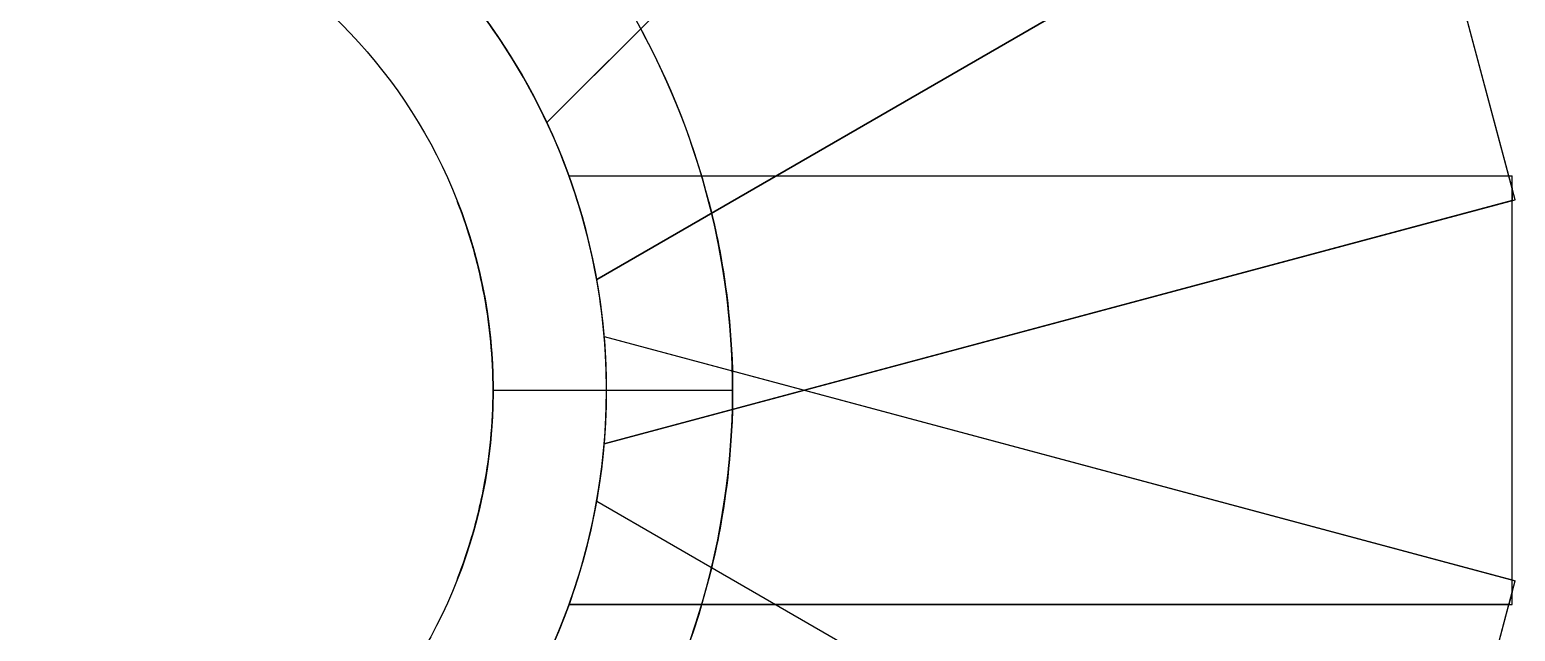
# Model space of a CAD drawing. Header units: millimetres. Extents: x -12.2 to 12.2, y -12.2 to 12.2.
# Drawn here: x 0.43 to 12.21, y -1.91 to 2.86 of the extents above; entities that cross this region are included whole.
import ezdxf

# ---------------------------------------------------------------- set-up
doc = ezdxf.new("R2010")
doc.units = ezdxf.units.MM
doc.layers.add('Part', color=7, linetype='CONTINUOUS')

msp = doc.modelspace()

# ---------------------------------------------------------------- linework, layer by layer
at = {"layer": 'Part'}
for p, q in [((4.527, 2.123, 94.25), (9.816, 7.412, 94.25)), ((4.527, 2.123, 94.25), (9.816, 7.412, 94.25)), ((4.527, 2.123, 22.25), (9.816, 7.412, 22.25)), ((4.527, 2.123, 22.25), (9.816, 7.412, 22.25)), ((4.527, 2.123, 40.25), (9.816, 7.412, 40.25)), ((4.527, 2.123, 40.25), (9.816, 7.412, 40.25)), ((4.527, 2.123, 58.25), (9.816, 7.412, 58.25)), ((4.527, 2.123, 58.25), (9.816, 7.412, 58.25)), ((4.527, 2.123, 76.25), (9.816, 7.412, 76.25)), ((4.527, 2.123, 76.25), (9.816, 7.412, 76.25)), ((9.798, 7.394, 93.5), (4.527, 2.123, 93.5)), ((9.798, 7.394, 93.5), (4.527, 2.123, 93.5)), ((9.798, 7.394, 21.5), (4.527, 2.123, 21.5)), ((9.798, 7.394, 21.5), (4.527, 2.123, 21.5)), ((9.798, 7.394, 39.5), (4.527, 2.123, 39.5)), ((9.798, 7.394, 39.5), (4.527, 2.123, 39.5)), ((9.798, 7.394, 57.5), (4.527, 2.123, 57.5)), ((9.798, 7.394, 57.5), (4.527, 2.123, 57.5)), ((9.798, 7.394, 75.5), (4.527, 2.123, 75.5)), ((9.798, 7.394, 75.5), (4.527, 2.123, 75.5)), ((9.798, 7.394, 3.5), (4.527, 2.123, 3.5)), ((9.798, 7.394, 3.5), (4.527, 2.123, 3.5)), ((12.156, 1.7, 90.75), (11.327, 4.795, 90.75)), ((12.156, 1.7, 90.75), (11.327, 4.795, 90.75)), ((12.156, 1.7, 72.75), (11.327, 4.795, 72.75)), ((12.156, 1.7, 54.75), (11.327, 4.795, 54.75)), ((12.156, 1.7, 36.75), (11.327, 4.795, 36.75)), ((12.156, 1.7, 18.75), (11.327, 4.795, 18.75)), ((12.156, 1.7, 72.75), (11.327, 4.795, 72.75)), ((12.156, 1.7, 54.75), (11.327, 4.795, 54.75)), ((12.156, 1.7, 36.75), (11.327, 4.795, 36.75)), ((12.156, 1.7, 18.75), (11.327, 4.795, 18.75)), ((12.156, 1.7, 0.75), (11.327, 4.795, 0.75)), ((12.156, 1.7, 0.75), (11.327, 4.795, 0.75)), ((4.922, 0.879, 93.5), (11.4, 4.619, 93.5)), ((4.922, 0.879, 93.5), (11.4, 4.619, 93.5)), ((4.922, 0.879, 21.5), (11.4, 4.619, 21.5)), ((4.922, 0.879, 21.5), (11.4, 4.619, 21.5)), ((4.922, 0.879, 39.5), (11.4, 4.619, 39.5)), ((4.922, 0.879, 39.5), (11.4, 4.619, 39.5)), ((4.922, 0.879, 57.5), (11.4, 4.619, 57.5)), ((4.922, 0.879, 57.5), (11.4, 4.619, 57.5)), ((4.922, 0.879, 75.5), (11.4, 4.619, 75.5)), ((4.922, 0.879, 75.5), (11.4, 4.619, 75.5)), ((4.922, 0.879, 3.5), (11.4, 4.619, 3.5)), ((4.922, 0.879, 3.5), (11.4, 4.619, 3.5)), ((11.378, 4.606, 92.75), (4.922, 0.879, 92.75)), ((11.378, 4.606, 92.75), (4.922, 0.879, 92.75)), ((11.378, 4.606, 20.75), (4.922, 0.879, 20.75)), ((11.378, 4.606, 20.75), (4.922, 0.879, 20.75)), ((11.378, 4.606, 38.75), (4.922, 0.879, 38.75)), ((11.378, 4.606, 38.75), (4.922, 0.879, 38.75)), ((11.378, 4.606, 56.75), (4.922, 0.879, 56.75)), ((11.378, 4.606, 56.75), (4.922, 0.879, 56.75)), ((11.378, 4.606, 74.75), (4.922, 0.879, 74.75)), ((11.378, 4.606, 74.75), (4.922, 0.879, 74.75)), ((11.378, 4.606, 2.75), (4.922, 0.879, 2.75)), ((11.378, 4.606, 2.75), (4.922, 0.879, 2.75)), ((12.207, 1.511, 92.75), (11.378, 4.606, 92.75)), ((12.207, 1.511, 92.75), (11.378, 4.606, 92.75)), ((12.207, 1.511, 20.75), (11.378, 4.606, 20.75)), ((12.207, 1.511, 38.75), (11.378, 4.606, 38.75)), ((12.207, 1.511, 56.75), (11.378, 4.606, 56.75)), ((12.207, 1.511, 74.75), (11.378, 4.606, 74.75)), ((12.207, 1.511, 74.75), (11.378, 4.606, 74.75)), ((12.207, 1.511, 56.75), (11.378, 4.606, 56.75)), ((12.207, 1.511, 38.75), (11.378, 4.606, 38.75)), ((12.207, 1.511, 20.75), (11.378, 4.606, 20.75)), ((12.207, 1.511, 2.75), (11.378, 4.606, 2.75)), ((12.207, 1.511, 2.75), (11.378, 4.606, 2.75)), ((5.271, 2.867, 4), (4.527, 2.123, 4)), ((5.271, 2.867, 4), (4.527, 2.123, 4)), ((4.527, 2.123, 93.5), (4.527, 2.123, 94.25)), ((4.527, 2.123, 21.5), (4.527, 2.123, 22.25)), ((4.527, 2.123, 39.5), (4.527, 2.123, 40.25)), ((4.527, 2.123, 57.5), (4.527, 2.123, 58.25)), ((4.527, 2.123, 75.5), (4.527, 2.123, 76.25)), ((4.527, 2.123, 93.5), (4.527, 2.123, 94.25)), ((4.527, 2.123, 21.5), (4.527, 2.123, 22.25)), ((4.527, 2.123, 39.5), (4.527, 2.123, 40.25)), ((4.527, 2.123, 57.5), (4.527, 2.123, 58.25)), ((4.527, 2.123, 75.5), (4.527, 2.123, 76.25)), ((4.527, 2.123, 3.5), (4.527, 2.123, 4)), ((4.527, 2.123, 3.5), (4.527, 2.123, 4)), ((4.702, 1.7, 90), (4.702, 1.7, 90.75)), ((4.702, 1.7, 72), (4.702, 1.7, 72.75)), ((4.702, 1.7, 54), (4.702, 1.7, 54.75)), ((4.702, 1.7, 36), (4.702, 1.7, 36.75)), ((4.702, 1.7, 18), (4.702, 1.7, 18.75)), ((4.702, 1.7, 90.75), (12.156, 1.7, 90.75)), ((4.702, 1.7, 90), (12.182, 1.7, 90)), ((4.702, 1.7, 90.75), (12.156, 1.7, 90.75)), ((4.702, 1.7, 90), (4.702, 1.7, 90.75)), ((4.702, 1.7, 90), (12.182, 1.7, 90)), ((4.702, 1.7, 72.75), (12.156, 1.7, 72.75)), ((4.702, 1.7, 72), (12.182, 1.7, 72)), ((4.702, 1.7, 72.75), (12.156, 1.7, 72.75)), ((4.702, 1.7, 72), (4.702, 1.7, 72.75)), ((4.702, 1.7, 72), (12.182, 1.7, 72)), ((4.702, 1.7, 54.75), (12.156, 1.7, 54.75)), ((4.702, 1.7, 54), (12.182, 1.7, 54)), ((4.702, 1.7, 54.75), (12.156, 1.7, 54.75)), ((4.702, 1.7, 54), (4.702, 1.7, 54.75)), ((4.702, 1.7, 54), (12.182, 1.7, 54)), ((4.702, 1.7, 36.75), (12.156, 1.7, 36.75)), ((4.702, 1.7, 36), (12.182, 1.7, 36)), ((4.702, 1.7, 36.75), (12.156, 1.7, 36.75)), ((4.702, 1.7, 36), (4.702, 1.7, 36.75)), ((4.702, 1.7, 36), (12.182, 1.7, 36)), ((4.702, 1.7, 18.75), (12.156, 1.7, 18.75)), ((4.702, 1.7, 18), (12.182, 1.7, 18)), ((4.702, 1.7, 18.75), (12.156, 1.7, 18.75)), ((4.702, 1.7, 18), (4.702, 1.7, 18.75)), ((4.702, 1.7, 18), (12.182, 1.7, 18)), ((4.702, 1.7), (12.182, 1.7)), ((4.702, 1.7), (4.702, 1.7, 0.75)), ((4.702, 1.7), (12.182, 1.7)), ((4.702, 1.7, 0.75), (12.156, 1.7, 0.75)), ((4.702, 1.7), (4.702, 1.7, 0.75)), ((4.702, 1.7, 0.75), (12.156, 1.7, 0.75)), ((12.156, 1.7, 92), (12.156, 1.7, 90.75)), ((12.182, 1.604, 92), (12.156, 1.7, 92)), ((12.156, 1.7, 92), (12.182, 1.7, 92)), ((12.156, 1.7, 92), (12.156, 1.7, 90.75)), ((12.156, 1.7, 74), (12.182, 1.7, 74)), ((12.156, 1.7, 74), (12.156, 1.7, 72.75)), ((12.156, 1.7, 56), (12.182, 1.7, 56)), ((12.156, 1.7, 56), (12.156, 1.7, 54.75)), ((12.156, 1.7, 38), (12.182, 1.7, 38)), ((12.156, 1.7, 38), (12.156, 1.7, 36.75)), ((12.156, 1.7, 20), (12.182, 1.7, 20)), ((12.156, 1.7, 20), (12.156, 1.7, 18.75)), ((12.182, 1.604, 92), (12.156, 1.7, 92)), ((12.156, 1.7, 92), (12.182, 1.7, 92)), ((12.156, 1.7, 74), (12.156, 1.7, 72.75)), ((12.182, 1.604, 74), (12.156, 1.7, 74)), ((12.182, 1.604, 74), (12.156, 1.7, 74)), ((12.156, 1.7, 74), (12.182, 1.7, 74)), ((12.156, 1.7, 56), (12.156, 1.7, 54.75)), ((12.182, 1.604, 56), (12.156, 1.7, 56)), ((12.182, 1.604, 56), (12.156, 1.7, 56)), ((12.156, 1.7, 56), (12.182, 1.7, 56)), ((12.156, 1.7, 38), (12.156, 1.7, 36.75)), ((12.182, 1.604, 38), (12.156, 1.7, 38)), ((12.182, 1.604, 38), (12.156, 1.7, 38)), ((12.156, 1.7, 38), (12.182, 1.7, 38)), ((12.156, 1.7, 20), (12.156, 1.7, 18.75)), ((12.182, 1.604, 20), (12.156, 1.7, 20)), ((12.182, 1.604, 20), (12.156, 1.7, 20)), ((12.156, 1.7, 20), (12.182, 1.7, 20)), ((12.156, 1.7, 2), (12.182, 1.7, 2)), ((12.156, 1.7, 2), (12.156, 1.7, 0.75)), ((12.182, 1.604, 2), (12.156, 1.7, 2)), ((12.156, 1.7, 2), (12.182, 1.7, 2)), ((12.156, 1.7, 2), (12.156, 1.7, 0.75)), ((12.182, 1.604, 2), (12.156, 1.7, 2)), ((12.182, 1.7, 90), (12.182, 1.7, 92)), ((12.182, -1.504, 90), (12.182, 1.7, 90)), ((12.182, 1.7, 72), (12.182, 1.7, 74)), ((12.182, -1.504, 72), (12.182, 1.7, 72)), ((12.182, 1.7, 54), (12.182, 1.7, 56)), ((12.182, -1.504, 54), (12.182, 1.7, 54)), ((12.182, 1.7, 36), (12.182, 1.7, 38)), ((12.182, -1.504, 36), (12.182, 1.7, 36)), ((12.182, 1.7, 18), (12.182, 1.7, 20)), ((12.182, -1.504, 18), (12.182, 1.7, 18)), ((12.182, 1.604, 92), (12.182, 1.7, 92)), ((12.182, 1.604, 92), (12.182, 1.7, 92)), ((12.182, 1.7, 90), (12.182, 1.7, 92)), ((12.182, -1.504, 90), (12.182, 1.7, 90)), ((12.182, 1.604, 74), (12.182, 1.7, 74)), ((12.182, 1.7, 72), (12.182, 1.7, 74)), ((12.182, -1.504, 72), (12.182, 1.7, 72)), ((12.182, 1.604, 74), (12.182, 1.7, 74)), ((12.182, 1.604, 56), (12.182, 1.7, 56)), ((12.182, 1.7, 54), (12.182, 1.7, 56)), ((12.182, -1.504, 54), (12.182, 1.7, 54)), ((12.182, 1.604, 56), (12.182, 1.7, 56)), ((12.182, 1.604, 38), (12.182, 1.7, 38)), ((12.182, 1.7, 36), (12.182, 1.7, 38)), ((12.182, -1.504, 36), (12.182, 1.7, 36)), ((12.182, 1.604, 38), (12.182, 1.7, 38)), ((12.182, 1.604, 20), (12.182, 1.7, 20)), ((12.182, 1.7, 18), (12.182, 1.7, 20)), ((12.182, -1.504, 18), (12.182, 1.7, 18)), ((12.182, 1.604, 20), (12.182, 1.7, 20)), ((12.182, -1.7), (12.182, 1.7)), ((12.182, 1.7), (12.182, 1.7, 2)), ((12.182, 1.604, 2), (12.182, 1.7, 2)), ((12.182, 1.7), (12.182, 1.7, 2)), ((12.182, -1.7), (12.182, 1.7)), ((12.182, 1.604, 2), (12.182, 1.7, 2)), ((12.182, 1.604, 90.75), (12.182, 1.604, 92)), ((12.207, 1.511, 90.75), (12.182, 1.604, 90.75)), ((12.182, 1.604, 90.75), (12.182, 1.504, 90.75)), ((12.182, 1.604, 90.75), (12.182, 1.604, 92)), ((12.182, 1.604, 90.75), (12.182, 1.504, 90.75)), ((12.207, 1.511, 90.75), (12.182, 1.604, 90.75)), ((12.182, 1.604, 72.75), (12.182, 1.604, 74)), ((12.207, 1.511, 72.75), (12.182, 1.604, 72.75)), ((12.182, 1.604, 72.75), (12.182, 1.504, 72.75)), ((12.182, 1.604, 72.75), (12.182, 1.604, 74)), ((12.182, 1.604, 54.75), (12.182, 1.604, 56)), ((12.207, 1.511, 54.75), (12.182, 1.604, 54.75)), ((12.182, 1.604, 54.75), (12.182, 1.504, 54.75)), ((12.182, 1.604, 54.75), (12.182, 1.604, 56)), ((12.182, 1.604, 36.75), (12.182, 1.604, 38)), ((12.207, 1.511, 36.75), (12.182, 1.604, 36.75)), ((12.182, 1.604, 36.75), (12.182, 1.504, 36.75)), ((12.182, 1.604, 36.75), (12.182, 1.604, 38)), ((12.182, 1.604, 18.75), (12.182, 1.604, 20)), ((12.207, 1.511, 18.75), (12.182, 1.604, 18.75)), ((12.182, 1.604, 18.75), (12.182, 1.504, 18.75)), ((12.182, 1.604, 18.75), (12.182, 1.604, 20)), ((12.182, 1.604, 18.75), (12.182, 1.504, 18.75)), ((12.207, 1.511, 18.75), (12.182, 1.604, 18.75)), ((12.182, 1.604, 36.75), (12.182, 1.504, 36.75)), ((12.207, 1.511, 36.75), (12.182, 1.604, 36.75)), ((12.182, 1.604, 54.75), (12.182, 1.504, 54.75)), ((12.207, 1.511, 54.75), (12.182, 1.604, 54.75)), ((12.182, 1.604, 72.75), (12.182, 1.504, 72.75)), ((12.207, 1.511, 72.75), (12.182, 1.604, 72.75)), ((12.182, 1.604, 0.75), (12.182, 1.504, 0.75)), ((12.182, 1.604, 0.75), (12.182, 1.604, 2)), ((12.182, 1.604, 0.75), (12.182, 1.604, 2)), ((12.207, 1.511, 0.75), (12.182, 1.604, 0.75)), ((12.182, 1.604, 0.75), (12.182, 1.504, 0.75)), ((12.207, 1.511, 0.75), (12.182, 1.604, 0.75)), ((4.982, -0.425, 92.75), (12.207, 1.511, 92.75)), ((4.982, -0.425, 92.75), (12.207, 1.511, 92.75)), ((4.982, -0.425, 20.75), (12.207, 1.511, 20.75)), ((4.982, -0.425, 20.75), (12.207, 1.511, 20.75)), ((4.982, -0.425, 38.75), (12.207, 1.511, 38.75)), ((4.982, -0.425, 38.75), (12.207, 1.511, 38.75)), ((4.982, -0.425, 56.75), (12.207, 1.511, 56.75)), ((4.982, -0.425, 56.75), (12.207, 1.511, 56.75)), ((4.982, -0.425, 74.75), (12.207, 1.511, 74.75)), ((4.982, -0.425, 74.75), (12.207, 1.511, 74.75)), ((4.982, -0.425, 2.75), (12.207, 1.511, 2.75)), ((4.982, -0.425, 2.75), (12.207, 1.511, 2.75)), ((12.182, 1.504, 92), (4.982, -0.425, 92)), ((12.182, 1.504, 20), (4.982, -0.425, 20)), ((12.182, 1.504, 20), (4.982, -0.425, 20)), ((12.182, 1.504, 38), (4.982, -0.425, 38)), ((12.182, 1.504, 38), (4.982, -0.425, 38)), ((12.182, 1.504, 56), (4.982, -0.425, 56)), ((12.182, 1.504, 56), (4.982, -0.425, 56)), ((12.182, 1.504, 74), (4.982, -0.425, 74)), ((12.182, 1.504, 74), (4.982, -0.425, 74)), ((12.182, 1.504, 92), (4.982, -0.425, 92)), ((12.182, 1.504, 2), (4.982, -0.425, 2)), ((12.182, 1.504, 2), (4.982, -0.425, 2)), ((12.182, 1.504, 90.75), (12.207, 1.511, 90.75)), ((12.182, 1.504, 18.75), (12.207, 1.511, 18.75)), ((12.182, 1.504, 36.75), (12.207, 1.511, 36.75)), ((12.182, 1.504, 54.75), (12.207, 1.511, 54.75)), ((12.182, 1.504, 72.75), (12.207, 1.511, 72.75)), ((12.182, 1.504, 90.75), (12.207, 1.511, 90.75)), ((12.182, 1.504, 18.75), (12.207, 1.511, 18.75)), ((12.182, 1.504, 36.75), (12.207, 1.511, 36.75)), ((12.182, 1.504, 54.75), (12.207, 1.511, 54.75)), ((12.182, 1.504, 72.75), (12.207, 1.511, 72.75)), ((12.182, 1.504, 0.75), (12.207, 1.511, 0.75)), ((12.182, 1.504, 0.75), (12.207, 1.511, 0.75)), ((12.182, 1.504, 90.75), (12.182, 1.504, 92)), ((12.182, -1.7, 20), (12.182, 1.504, 20)), ((12.182, 1.504, 18.75), (12.182, 1.504, 20)), ((12.182, -1.7, 38), (12.182, 1.504, 38)), ((12.182, 1.504, 36.75), (12.182, 1.504, 38)), ((12.182, -1.7, 56), (12.182, 1.504, 56)), ((12.182, 1.504, 54.75), (12.182, 1.504, 56)), ((12.182, -1.7, 74), (12.182, 1.504, 74)), ((12.182, 1.504, 72.75), (12.182, 1.504, 74)), ((12.182, -1.7, 92), (12.182, 1.504, 92)), ((12.182, -1.7, 92), (12.182, 1.504, 92)), ((12.182, 1.504, 90.75), (12.182, 1.504, 92)), ((12.182, -1.7, 74), (12.182, 1.504, 74)), ((12.182, 1.504, 72.75), (12.182, 1.504, 74)), ((12.182, -1.7, 56), (12.182, 1.504, 56)), ((12.182, 1.504, 54.75), (12.182, 1.504, 56)), ((12.182, -1.7, 38), (12.182, 1.504, 38)), ((12.182, 1.504, 36.75), (12.182, 1.504, 38)), ((12.182, -1.7, 20), (12.182, 1.504, 20)), ((12.182, 1.504, 18.75), (12.182, 1.504, 20)), ((12.182, -1.7, 2), (12.182, 1.504, 2)), ((12.182, 1.504, 0.75), (12.182, 1.504, 2)), ((12.182, -1.7, 2), (12.182, 1.504, 2)), ((12.182, 1.504, 0.75), (12.182, 1.504, 2)), ((12.207, 1.511, 90.75), (12.207, 1.511, 92.75)), ((12.207, 1.511, 90.75), (12.207, 1.511, 92.75)), ((12.207, 1.511, 18.75), (12.207, 1.511, 20.75)), ((12.207, 1.511, 36.75), (12.207, 1.511, 38.75)), ((12.207, 1.511, 54.75), (12.207, 1.511, 56.75)), ((12.207, 1.511, 72.75), (12.207, 1.511, 74.75)), ((12.207, 1.511, 72.75), (12.207, 1.511, 74.75)), ((12.207, 1.511, 54.75), (12.207, 1.511, 56.75)), ((12.207, 1.511, 36.75), (12.207, 1.511, 38.75)), ((12.207, 1.511, 18.75), (12.207, 1.511, 20.75)), ((12.207, 1.511, 0.75), (12.207, 1.511, 2.75)), ((12.207, 1.511, 0.75), (12.207, 1.511, 2.75)), ((4.922, 0.879, 92.75), (4.922, 0.879, 93.5)), ((4.922, 0.879, 20.75), (4.922, 0.879, 21.5)), ((4.922, 0.879, 38.75), (4.922, 0.879, 39.5)), ((4.922, 0.879, 56.75), (4.922, 0.879, 57.5)), ((4.922, 0.879, 74.75), (4.922, 0.879, 75.5)), ((4.922, 0.879, 92.75), (4.922, 0.879, 93.5)), ((4.922, 0.879, 20.75), (4.922, 0.879, 21.5)), ((4.922, 0.879, 38.75), (4.922, 0.879, 39.5)), ((4.922, 0.879, 56.75), (4.922, 0.879, 57.5)), ((4.922, 0.879, 74.75), (4.922, 0.879, 75.5)), ((4.922, 0.879, 2.75), (4.922, 0.879, 3.5)), ((4.922, 0.879, 2.75), (4.922, 0.879, 3.5)), ((4.982, 0.425, 89.25), (4.982, 0.425, 90)), ((4.982, 0.425, 71.25), (4.982, 0.425, 72)), ((4.982, 0.425, 53.25), (4.982, 0.425, 54)), ((4.982, 0.425, 35.25), (4.982, 0.425, 36)), ((4.982, 0.425, 17.25), (4.982, 0.425, 18)), ((4.982, 0.425, 90), (12.182, -1.504, 90)), ((4.982, 0.425, 89.25), (12.207, -1.511, 89.25)), ((4.982, 0.425, 90), (12.182, -1.504, 90)), ((4.982, 0.425, 89.25), (4.982, 0.425, 90)), ((4.982, 0.425, 89.25), (12.207, -1.511, 89.25)), ((4.982, 0.425, 72), (12.182, -1.504, 72)), ((4.982, 0.425, 71.25), (12.207, -1.511, 71.25)), ((4.982, 0.425, 72), (12.182, -1.504, 72)), ((4.982, 0.425, 71.25), (4.982, 0.425, 72)), ((4.982, 0.425, 71.25), (12.207, -1.511, 71.25)), ((4.982, 0.425, 54), (12.182, -1.504, 54)), ((4.982, 0.425, 53.25), (12.207, -1.511, 53.25)), ((4.982, 0.425, 54), (12.182, -1.504, 54)), ((4.982, 0.425, 53.25), (4.982, 0.425, 54)), ((4.982, 0.425, 53.25), (12.207, -1.511, 53.25)), ((4.982, 0.425, 36), (12.182, -1.504, 36)), ((4.982, 0.425, 35.25), (12.207, -1.511, 35.25)), ((4.982, 0.425, 36), (12.182, -1.504, 36)), ((4.982, 0.425, 35.25), (4.982, 0.425, 36)), ((4.982, 0.425, 35.25), (12.207, -1.511, 35.25)), ((4.982, 0.425, 18), (12.182, -1.504, 18)), ((4.982, 0.425, 17.25), (12.207, -1.511, 17.25)), ((4.982, 0.425, 18), (12.182, -1.504, 18)), ((4.982, 0.425, 17.25), (4.982, 0.425, 18)), ((4.982, 0.425, 17.25), (12.207, -1.511, 17.25)), ((4.1, 0, 9.5), (6, 0, 9.5)), ((4.1, 0, 9.5), (6, 0, 9.5)), ((4.982, -0.425, 20), (4.982, -0.425, 20.75)), ((4.982, -0.425, 38), (4.982, -0.425, 38.75)), ((4.982, -0.425, 56), (4.982, -0.425, 56.75)), ((4.982, -0.425, 74), (4.982, -0.425, 74.75)), ((4.982, -0.425, 92), (4.982, -0.425, 92.75)), ((4.982, -0.425, 92), (4.982, -0.425, 92.75)), ((4.982, -0.425, 20), (4.982, -0.425, 20.75)), ((4.982, -0.425, 38), (4.982, -0.425, 38.75)), ((4.982, -0.425, 56), (4.982, -0.425, 56.75)), ((4.982, -0.425, 74), (4.982, -0.425, 74.75)), ((4.982, -0.425, 2), (4.982, -0.425, 2.75)), ((4.982, -0.425, 2), (4.982, -0.425, 2.75)), ((4.922, -0.879, 88.5), (4.922, -0.879, 89.25)), ((4.922, -0.879, 70.5), (4.922, -0.879, 71.25)), ((4.922, -0.879, 52.5), (4.922, -0.879, 53.25)), ((4.922, -0.879, 34.5), (4.922, -0.879, 35.25)), ((4.922, -0.879, 16.5), (4.922, -0.879, 17.25)), ((4.922, -0.879, 89.25), (11.378, -4.606, 89.25)), ((4.922, -0.879, 88.5), (11.4, -4.619, 88.5)), ((4.922, -0.879, 89.25), (11.378, -4.606, 89.25)), ((4.922, -0.879, 88.5), (4.922, -0.879, 89.25)), ((4.922, -0.879, 88.5), (11.4, -4.619, 88.5)), ((4.922, -0.879, 71.25), (11.378, -4.606, 71.25)), ((4.922, -0.879, 70.5), (11.4, -4.619, 70.5)), ((4.922, -0.879, 71.25), (11.378, -4.606, 71.25)), ((4.922, -0.879, 70.5), (4.922, -0.879, 71.25)), ((4.922, -0.879, 70.5), (11.4, -4.619, 70.5)), ((4.922, -0.879, 53.25), (11.378, -4.606, 53.25)), ((4.922, -0.879, 52.5), (11.4, -4.619, 52.5)), ((4.922, -0.879, 53.25), (11.378, -4.606, 53.25)), ((4.922, -0.879, 52.5), (4.922, -0.879, 53.25)), ((4.922, -0.879, 52.5), (11.4, -4.619, 52.5)), ((4.922, -0.879, 35.25), (11.378, -4.606, 35.25)), ((4.922, -0.879, 34.5), (11.4, -4.619, 34.5)), ((4.922, -0.879, 35.25), (11.378, -4.606, 35.25)), ((4.922, -0.879, 34.5), (4.922, -0.879, 35.25)), ((4.922, -0.879, 34.5), (11.4, -4.619, 34.5)), ((4.922, -0.879, 17.25), (11.378, -4.606, 17.25)), ((4.922, -0.879, 16.5), (11.4, -4.619, 16.5)), ((4.922, -0.879, 17.25), (11.378, -4.606, 17.25)), ((4.922, -0.879, 16.5), (4.922, -0.879, 17.25)), ((4.922, -0.879, 16.5), (11.4, -4.619, 16.5)), ((11.378, -4.606, 89.25), (12.207, -1.511, 89.25)), ((11.378, -4.606, 71.25), (12.207, -1.511, 71.25)), ((11.378, -4.606, 53.25), (12.207, -1.511, 53.25)), ((11.378, -4.606, 35.25), (12.207, -1.511, 35.25)), ((11.378, -4.606, 17.25), (12.207, -1.511, 17.25)), ((11.378, -4.606, 89.25), (12.207, -1.511, 89.25)), ((11.378, -4.606, 71.25), (12.207, -1.511, 71.25)), ((11.378, -4.606, 53.25), (12.207, -1.511, 53.25)), ((11.378, -4.606, 35.25), (12.207, -1.511, 35.25)), ((11.378, -4.606, 17.25), (12.207, -1.511, 17.25)), ((12.182, -1.504, 91.25), (12.207, -1.511, 91.25)), ((12.182, -1.504, 91.25), (12.182, -1.504, 90)), ((12.182, -1.504, 73.25), (12.207, -1.511, 73.25)), ((12.182, -1.504, 73.25), (12.182, -1.504, 72)), ((12.182, -1.504, 55.25), (12.207, -1.511, 55.25)), ((12.182, -1.504, 55.25), (12.182, -1.504, 54)), ((12.182, -1.504, 37.25), (12.207, -1.511, 37.25)), ((12.182, -1.504, 37.25), (12.182, -1.504, 36)), ((12.182, -1.504, 19.25), (12.207, -1.511, 19.25)), ((12.182, -1.504, 19.25), (12.182, -1.504, 18)), ((12.182, -1.504, 91.25), (12.182, -1.504, 90)), ((12.182, -1.604, 91.25), (12.182, -1.504, 91.25)), ((12.182, -1.604, 91.25), (12.182, -1.504, 91.25)), ((12.182, -1.504, 91.25), (12.207, -1.511, 91.25)), ((12.182, -1.504, 73.25), (12.182, -1.504, 72)), ((12.182, -1.604, 73.25), (12.182, -1.504, 73.25)), ((12.182, -1.604, 73.25), (12.182, -1.504, 73.25)), ((12.182, -1.504, 73.25), (12.207, -1.511, 73.25)), ((12.182, -1.504, 55.25), (12.182, -1.504, 54)), ((12.182, -1.604, 55.25), (12.182, -1.504, 55.25)), ((12.182, -1.604, 55.25), (12.182, -1.504, 55.25)), ((12.182, -1.504, 55.25), (12.207, -1.511, 55.25)), ((12.182, -1.504, 37.25), (12.182, -1.504, 36)), ((12.182, -1.604, 37.25), (12.182, -1.504, 37.25)), ((12.182, -1.604, 37.25), (12.182, -1.504, 37.25)), ((12.182, -1.504, 37.25), (12.207, -1.511, 37.25)), ((12.182, -1.504, 19.25), (12.182, -1.504, 18)), ((12.182, -1.604, 19.25), (12.182, -1.504, 19.25)), ((12.182, -1.604, 19.25), (12.182, -1.504, 19.25)), ((12.182, -1.504, 19.25), (12.207, -1.511, 19.25)), ((12.182, -1.604, 91.25), (12.207, -1.511, 91.25)), ((12.182, -1.604, 91.25), (12.207, -1.511, 91.25)), ((12.182, -1.604, 73.25), (12.207, -1.511, 73.25)), ((12.182, -1.604, 73.25), (12.207, -1.511, 73.25)), ((12.182, -1.604, 55.25), (12.207, -1.511, 55.25)), ((12.182, -1.604, 55.25), (12.207, -1.511, 55.25)), ((12.182, -1.604, 37.25), (12.207, -1.511, 37.25)), ((12.182, -1.604, 37.25), (12.207, -1.511, 37.25)), ((12.182, -1.604, 19.25), (12.207, -1.511, 19.25)), ((12.182, -1.604, 19.25), (12.207, -1.511, 19.25)), ((12.207, -1.511, 89.25), (12.207, -1.511, 91.25)), ((12.207, -1.511, 71.25), (12.207, -1.511, 73.25)), ((12.207, -1.511, 53.25), (12.207, -1.511, 55.25)), ((12.207, -1.511, 35.25), (12.207, -1.511, 37.25)), ((12.207, -1.511, 17.25), (12.207, -1.511, 19.25)), ((12.207, -1.511, 89.25), (12.207, -1.511, 91.25)), ((12.207, -1.511, 71.25), (12.207, -1.511, 73.25)), ((12.207, -1.511, 53.25), (12.207, -1.511, 55.25)), ((12.207, -1.511, 35.25), (12.207, -1.511, 37.25)), ((12.207, -1.511, 17.25), (12.207, -1.511, 19.25)), ((12.182, -1.604, 90), (12.156, -1.7, 90)), ((12.182, -1.604, 72), (12.156, -1.7, 72)), ((12.182, -1.604, 54), (12.156, -1.7, 54)), ((12.182, -1.604, 36), (12.156, -1.7, 36)), ((12.182, -1.604, 18), (12.156, -1.7, 18)), ((12.182, -1.604, 18), (12.156, -1.7, 18)), ((12.182, -1.604, 36), (12.156, -1.7, 36)), ((12.182, -1.604, 54), (12.156, -1.7, 54)), ((12.182, -1.604, 72), (12.156, -1.7, 72)), ((12.182, -1.604, 90), (12.156, -1.7, 90)), ((12.182, -1.604, 90), (12.182, -1.604, 91.25)), ((12.182, -1.7, 90), (12.182, -1.604, 90)), ((12.182, -1.604, 90), (12.182, -1.604, 91.25)), ((12.182, -1.604, 72), (12.182, -1.604, 73.25)), ((12.182, -1.7, 72), (12.182, -1.604, 72)), ((12.182, -1.604, 72), (12.182, -1.604, 73.25)), ((12.182, -1.604, 54), (12.182, -1.604, 55.25)), ((12.182, -1.7, 54), (12.182, -1.604, 54)), ((12.182, -1.604, 54), (12.182, -1.604, 55.25)), ((12.182, -1.604, 36), (12.182, -1.604, 37.25)), ((12.182, -1.7, 36), (12.182, -1.604, 36)), ((12.182, -1.604, 36), (12.182, -1.604, 37.25)), ((12.182, -1.604, 18), (12.182, -1.604, 19.25)), ((12.182, -1.7, 18), (12.182, -1.604, 18)), ((12.182, -1.604, 18), (12.182, -1.604, 19.25)), ((12.182, -1.7, 18), (12.182, -1.604, 18)), ((12.182, -1.7, 36), (12.182, -1.604, 36)), ((12.182, -1.7, 54), (12.182, -1.604, 54)), ((12.182, -1.7, 72), (12.182, -1.604, 72)), ((12.182, -1.7, 90), (12.182, -1.604, 90)), ((4.702, -1.7, 19.25), (4.702, -1.7, 20)), ((4.702, -1.7, 37.25), (4.702, -1.7, 38)), ((4.702, -1.7, 55.25), (4.702, -1.7, 56)), ((4.702, -1.7, 73.25), (4.702, -1.7, 74)), ((4.702, -1.7, 91.25), (4.702, -1.7, 92)), ((12.156, -1.7, 19.25), (4.702, -1.7, 19.25)), ((4.702, -1.7, 20), (12.182, -1.7, 20)), ((4.702, -1.7, 19.25), (4.702, -1.7, 20)), ((12.156, -1.7, 19.25), (4.702, -1.7, 19.25)), ((4.702, -1.7, 20), (12.182, -1.7, 20)), ((12.156, -1.7, 37.25), (4.702, -1.7, 37.25)), ((4.702, -1.7, 38), (12.182, -1.7, 38)), ((4.702, -1.7, 37.25), (4.702, -1.7, 38)), ((12.156, -1.7, 37.25), (4.702, -1.7, 37.25)), ((4.702, -1.7, 38), (12.182, -1.7, 38)), ((12.156, -1.7, 55.25), (4.702, -1.7, 55.25)), ((4.702, -1.7, 56), (12.182, -1.7, 56)), ((4.702, -1.7, 55.25), (4.702, -1.7, 56)), ((12.156, -1.7, 55.25), (4.702, -1.7, 55.25)), ((4.702, -1.7, 56), (12.182, -1.7, 56)), ((12.156, -1.7, 73.25), (4.702, -1.7, 73.25)), ((4.702, -1.7, 74), (12.182, -1.7, 74)), ((4.702, -1.7, 73.25), (4.702, -1.7, 74)), ((12.156, -1.7, 73.25), (4.702, -1.7, 73.25)), ((4.702, -1.7, 74), (12.182, -1.7, 74)), ((12.156, -1.7, 91.25), (4.702, -1.7, 91.25)), ((4.702, -1.7, 92), (12.182, -1.7, 92)), ((4.702, -1.7, 91.25), (4.702, -1.7, 92)), ((12.156, -1.7, 91.25), (4.702, -1.7, 91.25)), ((4.702, -1.7, 92), (12.182, -1.7, 92)), ((4.702, -1.7), (12.182, -1.7)), ((4.702, -1.7), (4.702, -1.7, 2)), ((4.702, -1.7), (12.182, -1.7)), ((4.702, -1.7, 2), (12.182, -1.7, 2)), ((4.702, -1.7), (4.702, -1.7, 2)), ((4.702, -1.7, 2), (12.182, -1.7, 2)), ((11.327, -4.795, 19.25), (12.156, -1.7, 19.25)), ((11.327, -4.795, 37.25), (12.156, -1.7, 37.25)), ((11.327, -4.795, 55.25), (12.156, -1.7, 55.25)), ((11.327, -4.795, 73.25), (12.156, -1.7, 73.25)), ((11.327, -4.795, 91.25), (12.156, -1.7, 91.25)), ((11.327, -4.795, 91.25), (12.156, -1.7, 91.25)), ((11.327, -4.795, 73.25), (12.156, -1.7, 73.25)), ((11.327, -4.795, 55.25), (12.156, -1.7, 55.25)), ((11.327, -4.795, 37.25), (12.156, -1.7, 37.25)), ((11.327, -4.795, 19.25), (12.156, -1.7, 19.25)), ((12.156, -1.7, 18), (12.182, -1.7, 18)), ((12.156, -1.7, 18), (12.156, -1.7, 19.25)), ((12.156, -1.7, 36), (12.182, -1.7, 36)), ((12.156, -1.7, 36), (12.156, -1.7, 37.25)), ((12.156, -1.7, 54), (12.182, -1.7, 54)), ((12.156, -1.7, 54), (12.156, -1.7, 55.25)), ((12.156, -1.7, 72), (12.182, -1.7, 72)), ((12.156, -1.7, 72), (12.156, -1.7, 73.25)), ((12.156, -1.7, 90), (12.182, -1.7, 90)), ((12.156, -1.7, 90), (12.156, -1.7, 91.25)), ((12.156, -1.7, 90), (12.156, -1.7, 91.25)), ((12.156, -1.7, 72), (12.156, -1.7, 73.25)), ((12.156, -1.7, 54), (12.156, -1.7, 55.25)), ((12.156, -1.7, 36), (12.156, -1.7, 37.25)), ((12.156, -1.7, 18), (12.156, -1.7, 19.25)), ((12.156, -1.7, 18), (12.182, -1.7, 18)), ((12.156, -1.7, 36), (12.182, -1.7, 36)), ((12.156, -1.7, 54), (12.182, -1.7, 54)), ((12.156, -1.7, 72), (12.182, -1.7, 72)), ((12.156, -1.7, 90), (12.182, -1.7, 90)), ((12.182, -1.7, 18), (12.182, -1.7, 20)), ((12.182, -1.7, 36), (12.182, -1.7, 38)), ((12.182, -1.7, 54), (12.182, -1.7, 56)), ((12.182, -1.7, 72), (12.182, -1.7, 74)), ((12.182, -1.7, 90), (12.182, -1.7, 92)), ((12.182, -1.7, 90), (12.182, -1.7, 92)), ((12.182, -1.7, 72), (12.182, -1.7, 74)), ((12.182, -1.7, 54), (12.182, -1.7, 56)), ((12.182, -1.7, 36), (12.182, -1.7, 38)), ((12.182, -1.7, 18), (12.182, -1.7, 20)), ((12.182, -1.7), (12.182, -1.7, 2)), ((12.182, -1.7), (12.182, -1.7, 2))]:
    msp.add_line(p, q, dxfattribs=at)
for centre in [(0, 0, 105), (0, 0, 105), (0, 0), (0, 0)]:
    msp.add_circle(centre, 4.1, dxfattribs=at)
for centre, radius, start, end in [((0, 0, 12), 6, 0, -166.4592), ((0, 0, 12), 6, 0, -166.4592), ((0, 0, 4), 6, 91.4592, 0), ((0, 0, 4), 6, 91.4592, 0), ((0, 0, 105), 5, 0, -109.8769), ((0, 0, 12), 5, 0, -169.8769), ((0, 0, 105), 5, 0, -109.8769), ((0, 0, 12), 5, 0, -169.8769), ((0, 0), 5, 19.8769, -19.8769), ((0, 0), 5, 19.8769, -19.8769), ((0, 0, 4), 5, 94.8769, 0), ((0, 0, 4), 5, 94.8769, 0), ((0, 0, 91.5), 5, 34.8769, 49.8769), ((0, 0, 73.5), 5, 34.8769, 49.8769), ((0, 0, 55.5), 5, 34.8769, 49.8769), ((0, 0, 37.5), 5, 34.8769, 49.8769), ((0, 0, 19.5), 5, 34.8769, 49.8769), ((0, 0, 91.5), 5, 34.8769, 49.8769), ((0, 0, 73.5), 5, 34.8769, 49.8769), ((0, 0, 55.5), 5, 34.8769, 49.8769), ((0, 0, 37.5), 5, 34.8769, 49.8769), ((0, 0, 19.5), 5, 34.8769, 49.8769), ((0, 0, 1.5), 5, 34.8769, 49.8769), ((0, 0, 1.5), 5, 34.8769, 49.8769), ((0, 0, 94.25), 5, 25.1231, 40.1231), ((0, 0, 22.25), 5, 25.1231, 40.1231), ((0, 0, 40.25), 5, 25.1231, 40.1231), ((0, 0, 58.25), 5, 25.1231, 40.1231), ((0, 0, 76.25), 5, 25.1231, 40.1231), ((0, 0, 94.25), 5, 25.1231, 40.1231), ((0, 0, 22.25), 5, 25.1231, 40.1231), ((0, 0, 40.25), 5, 25.1231, 40.1231), ((0, 0, 58.25), 5, 25.1231, 40.1231), ((0, 0, 76.25), 5, 25.1231, 40.1231), ((0, 0, 90.75), 5, 19.8769, 34.8769), ((0, 0, 72.75), 5, 19.8769, 34.8769), ((0, 0, 54.75), 5, 19.8769, 34.8769), ((0, 0, 36.75), 5, 19.8769, 34.8769), ((0, 0, 18.75), 5, 19.8769, 34.8769), ((0, 0, 90.75), 5, 19.8769, 34.8769), ((0, 0, 72.75), 5, 19.8769, 34.8769), ((0, 0, 54.75), 5, 19.8769, 34.8769), ((0, 0, 36.75), 5, 19.8769, 34.8769), ((0, 0, 18.75), 5, 19.8769, 34.8769), ((0, 0, 0.75), 5, 19.8769, 34.8769), ((0, 0, 0.75), 5, 19.8769, 34.8769), ((0, 0, 4), 6, 0, 28.5408), ((0, 0, 4), 6, 0, 28.5408), ((0, 0, 93.5), 5, 10.1231, 25.1231), ((0, 0, 21.5), 5, 10.1231, 25.1231), ((0, 0, 39.5), 5, 10.1231, 25.1231), ((0, 0, 57.5), 5, 10.1231, 25.1231), ((0, 0, 75.5), 5, 10.1231, 25.1231), ((0, 0, 93.5), 5, 10.1231, 25.1231), ((0, 0, 21.5), 5, 10.1231, 25.1231), ((0, 0, 39.5), 5, 10.1231, 25.1231), ((0, 0, 57.5), 5, 10.1231, 25.1231), ((0, 0, 75.5), 5, 10.1231, 25.1231), ((0, 0, 4), 5, 0, 25.1231), ((0, 0, 3.5), 5, 10.1231, 25.1231), ((0, 0, 4), 5, 0, 25.1231), ((0, 0, 3.5), 5, 10.1231, 25.1231), ((0, 0, 90), 5, 4.8769, 19.8769), ((0, 0, 72), 5, 4.8769, 19.8769), ((0, 0, 54), 5, 4.8769, 19.8769), ((0, 0, 36), 5, 4.8769, 19.8769), ((0, 0, 18), 5, 4.8769, 19.8769), ((0, 0, 90), 5, 4.8769, 19.8769), ((0, 0, 72), 5, 4.8769, 19.8769), ((0, 0, 54), 5, 4.8769, 19.8769), ((0, 0, 36), 5, 4.8769, 19.8769), ((0, 0, 18), 5, 4.8769, 19.8769), ((0, 0, 92.75), 5, 0, 10.1231), ((0, 0, 92.75), 5, 0, 10.1231), ((0, 0, 20.75), 5, 0, 10.1231), ((0, 0, 38.75), 5, 0, 10.1231), ((0, 0, 56.75), 5, 0, 10.1231), ((0, 0, 74.75), 5, 0, 10.1231), ((0, 0, 20.75), 5, 0, 10.1231), ((0, 0, 38.75), 5, 0, 10.1231), ((0, 0, 56.75), 5, 0, 10.1231), ((0, 0, 74.75), 5, 0, 10.1231), ((0, 0, 2.75), 5, 0, 10.1231), ((0, 0, 2.75), 5, 0, 10.1231), ((0, 0, 89.25), 5, 0, 4.8769), ((0, 0, 71.25), 5, 0, 4.8769), ((0, 0, 53.25), 5, 0, 4.8769), ((0, 0, 35.25), 5, 0, 4.8769), ((0, 0, 17.25), 5, 0, 4.8769), ((0, 0, 89.25), 5, 0, 4.8769), ((0, 0, 71.25), 5, 0, 4.8769), ((0, 0, 53.25), 5, 0, 4.8769), ((0, 0, 35.25), 5, 0, 4.8769), ((0, 0, 17.25), 5, 0, 4.8769), ((0, 0, 12), 6, -103.5408, 0), ((0, 0, 12), 6, -103.5408, 0), ((0, 0, 12), 5, -100.1231, 0), ((0, 0, 12), 5, -100.1231, 0), ((0, 0, 105), 5, -55.1231, 0), ((0, 0, 105), 5, -55.1231, 0), ((0, 0, 89.25), 5, -10.1231, 0), ((0, 0, 71.25), 5, -10.1231, 0), ((0, 0, 53.25), 5, -10.1231, 0), ((0, 0, 35.25), 5, -10.1231, 0), ((0, 0, 17.25), 5, -10.1231, 0), ((0, 0, 89.25), 5, -10.1231, 0), ((0, 0, 71.25), 5, -10.1231, 0), ((0, 0, 53.25), 5, -10.1231, 0), ((0, 0, 35.25), 5, -10.1231, 0), ((0, 0, 17.25), 5, -10.1231, 0), ((0, 0, 92.75), 5, -4.8769, 0), ((0, 0, 20.75), 5, -4.8769, 0), ((0, 0, 38.75), 5, -4.8769, 0), ((0, 0, 56.75), 5, -4.8769, 0), ((0, 0, 74.75), 5, -4.8769, 0), ((0, 0, 92.75), 5, -4.8769, 0), ((0, 0, 20.75), 5, -4.8769, 0), ((0, 0, 38.75), 5, -4.8769, 0), ((0, 0, 56.75), 5, -4.8769, 0), ((0, 0, 74.75), 5, -4.8769, 0), ((0, 0, 2.75), 5, -4.8769, 0), ((0, 0, 2.75), 5, -4.8769, 0), ((0, 0, 20), 5, -19.8769, -4.8769), ((0, 0, 38), 5, -19.8769, -4.8769), ((0, 0, 56), 5, -19.8769, -4.8769), ((0, 0, 74), 5, -19.8769, -4.8769), ((0, 0, 92), 5, -19.8769, -4.8769), ((0, 0, 20), 5, -19.8769, -4.8769), ((0, 0, 38), 5, -19.8769, -4.8769), ((0, 0, 56), 5, -19.8769, -4.8769), ((0, 0, 74), 5, -19.8769, -4.8769), ((0, 0, 92), 5, -19.8769, -4.8769), ((0, 0, 2), 5, -19.8769, -4.8769), ((0, 0, 2), 5, -19.8769, -4.8769), ((0, 0, 88.5), 5, -25.1231, -10.1231), ((0, 0, 70.5), 5, -25.1231, -10.1231), ((0, 0, 52.5), 5, -25.1231, -10.1231), ((0, 0, 34.5), 5, -25.1231, -10.1231), ((0, 0, 16.5), 5, -25.1231, -10.1231), ((0, 0, 88.5), 5, -25.1231, -10.1231), ((0, 0, 70.5), 5, -25.1231, -10.1231), ((0, 0, 52.5), 5, -25.1231, -10.1231), ((0, 0, 34.5), 5, -25.1231, -10.1231), ((0, 0, 16.5), 5, -25.1231, -10.1231), ((0, 0, 19.25), 5, -34.8769, -19.8769), ((0, 0, 37.25), 5, -34.8769, -19.8769), ((0, 0, 55.25), 5, -34.8769, -19.8769), ((0, 0, 73.25), 5, -34.8769, -19.8769), ((0, 0, 91.25), 5, -34.8769, -19.8769), ((0, 0, 19.25), 5, -34.8769, -19.8769), ((0, 0, 37.25), 5, -34.8769, -19.8769), ((0, 0, 55.25), 5, -34.8769, -19.8769), ((0, 0, 73.25), 5, -34.8769, -19.8769), ((0, 0, 91.25), 5, -34.8769, -19.8769)]:
    msp.add_arc(centre, radius, start, end, dxfattribs=at)
for points, knots in [([(4.1, 0, 6.5), (4.1, 0.263, 6.499), (4.073, 0.519, 6.572), (4.035, 0.729, 6.689), (4.002, 0.9, 6.786), (3.968, 1.043, 6.905), (3.933, 1.157, 7.045), (3.865, 1.386, 7.324), (3.815, 1.5, 7.662), (3.816, 1.5, 8), (3.815, 1.5, 8.336), (3.864, 1.388, 8.672), (3.932, 1.16, 8.951), (3.967, 1.047, 9.09), (4.001, 0.906, 9.209), (4.033, 0.736, 9.307), (4.072, 0.525, 9.427), (4.1, 0.266, 9.501), (4.1, 0, 9.5)], [0, 0, 0, 0, 0.144113, 0.144113, 0.144113, 0.26188, 0.26188, 0.26188, 0.500011, 0.500011, 0.500011, 0.736886, 0.736886, 0.736886, 0.854333, 0.854333, 0.854333, 1, 1, 1, 1]), ([(4.1, 0, 6.5), (4.1, 0.263, 6.499), (4.073, 0.519, 6.572), (4.035, 0.729, 6.689), (4.002, 0.9, 6.786), (3.968, 1.043, 6.905), (3.933, 1.157, 7.045), (3.865, 1.386, 7.324), (3.815, 1.5, 7.662), (3.816, 1.5, 8), (3.815, 1.5, 8.336), (3.864, 1.388, 8.672), (3.932, 1.16, 8.951), (3.967, 1.047, 9.09), (4.001, 0.906, 9.209), (4.033, 0.736, 9.307), (4.072, 0.525, 9.427), (4.1, 0.266, 9.501), (4.1, 0, 9.5)], [0, 0, 0, 0, 0.144113, 0.144113, 0.144113, 0.26188, 0.26188, 0.26188, 0.500011, 0.500011, 0.500011, 0.736886, 0.736886, 0.736886, 0.854333, 0.854333, 0.854333, 1, 1, 1, 1]), ([(6, 0, 6.5), (6.001, 0.443, 6.498), (5.947, 0.845, 6.703), (5.9, 1.093, 6.973), (5.848, 1.368, 7.267), (5.808, 1.5, 7.636), (5.809, 1.5, 8), (5.808, 1.5, 8.364), (5.848, 1.368, 8.733), (5.9, 1.093, 9.027), (5.947, 0.845, 9.297), (6.001, 0.443, 9.502), (6, 0, 9.5)], [0, 0, 0, 0, 0.238884, 0.238884, 0.238884, 0.500038, 0.500038, 0.500038, 0.761192, 0.761192, 0.761192, 1, 1, 1, 1]), ([(6, 0, 6.5), (6.001, 0.443, 6.498), (5.947, 0.845, 6.703), (5.9, 1.093, 6.973), (5.848, 1.368, 7.267), (5.808, 1.5, 7.636), (5.809, 1.5, 8), (5.808, 1.5, 8.364), (5.848, 1.368, 8.733), (5.9, 1.093, 9.027), (5.947, 0.845, 9.297), (6.001, 0.443, 9.502), (6, 0, 9.5)], [0, 0, 0, 0, 0.238884, 0.238884, 0.238884, 0.500038, 0.500038, 0.500038, 0.761192, 0.761192, 0.761192, 1, 1, 1, 1]), ([(4.1, 0, 9.5), (4.1, -0.263, 9.501), (4.073, -0.519, 9.428), (4.035, -0.729, 9.311), (4.002, -0.9, 9.214), (3.968, -1.043, 9.095), (3.933, -1.157, 8.955), (3.865, -1.386, 8.676), (3.815, -1.5, 8.338), (3.816, -1.5, 8), (3.815, -1.5, 7.664), (3.864, -1.388, 7.328), (3.932, -1.16, 7.049), (3.967, -1.047, 6.91), (4.001, -0.906, 6.791), (4.033, -0.736, 6.693), (4.072, -0.525, 6.573), (4.1, -0.266, 6.499), (4.1, 0, 6.5)], [0, 0, 0, 0, 0.144113, 0.144113, 0.144113, 0.26188, 0.26188, 0.26188, 0.500011, 0.500011, 0.500011, 0.736886, 0.736886, 0.736886, 0.854333, 0.854333, 0.854333, 1, 1, 1, 1]), ([(4.1, 0, 9.5), (4.1, -0.263, 9.501), (4.073, -0.519, 9.428), (4.035, -0.729, 9.311), (4.002, -0.9, 9.214), (3.968, -1.043, 9.095), (3.933, -1.157, 8.955), (3.865, -1.386, 8.676), (3.815, -1.5, 8.338), (3.816, -1.5, 8), (3.815, -1.5, 7.664), (3.864, -1.388, 7.328), (3.932, -1.16, 7.049), (3.967, -1.047, 6.91), (4.001, -0.906, 6.791), (4.033, -0.736, 6.693), (4.072, -0.525, 6.573), (4.1, -0.266, 6.499), (4.1, 0, 6.5)], [0, 0, 0, 0, 0.144113, 0.144113, 0.144113, 0.26188, 0.26188, 0.26188, 0.500011, 0.500011, 0.500011, 0.736886, 0.736886, 0.736886, 0.854333, 0.854333, 0.854333, 1, 1, 1, 1]), ([(6, 0, 9.5), (6.001, -0.443, 9.502), (5.947, -0.845, 9.297), (5.9, -1.093, 9.027), (5.848, -1.368, 8.733), (5.808, -1.5, 8.364), (5.809, -1.5, 8), (5.808, -1.5, 7.636), (5.848, -1.368, 7.267), (5.9, -1.093, 6.973), (5.947, -0.845, 6.703), (6.001, -0.443, 6.498), (6, 0, 6.5)], [0, 0, 0, 0, 0.238882, 0.238882, 0.238882, 0.500031, 0.500031, 0.500031, 0.761194, 0.761194, 0.761194, 1, 1, 1, 1]), ([(6, 0, 9.5), (6.001, -0.443, 9.502), (5.947, -0.845, 9.297), (5.9, -1.093, 9.027), (5.848, -1.368, 8.733), (5.808, -1.5, 8.364), (5.809, -1.5, 8), (5.808, -1.5, 7.636), (5.848, -1.368, 7.267), (5.9, -1.093, 6.973), (5.947, -0.845, 6.703), (6.001, -0.443, 6.498), (6, 0, 6.5)], [0, 0, 0, 0, 0.238882, 0.238882, 0.238882, 0.500031, 0.500031, 0.500031, 0.761194, 0.761194, 0.761194, 1, 1, 1, 1])]:
    msp.add_open_spline(points, degree=3, knots=knots, dxfattribs=at)
for points in [[(4.1, 0), (4.1, 0, 6.5)], [(4.1, 0, 9.5), (4.1, 0, 105)], [(4.1, 0, 9.5), (4.1, 0, 105)], [(4.1, 0), (4.1, 0, 6.5)]]:
    msp.add_open_spline(points, degree=1, dxfattribs=at)

doc.saveas('drawing.dxf')
